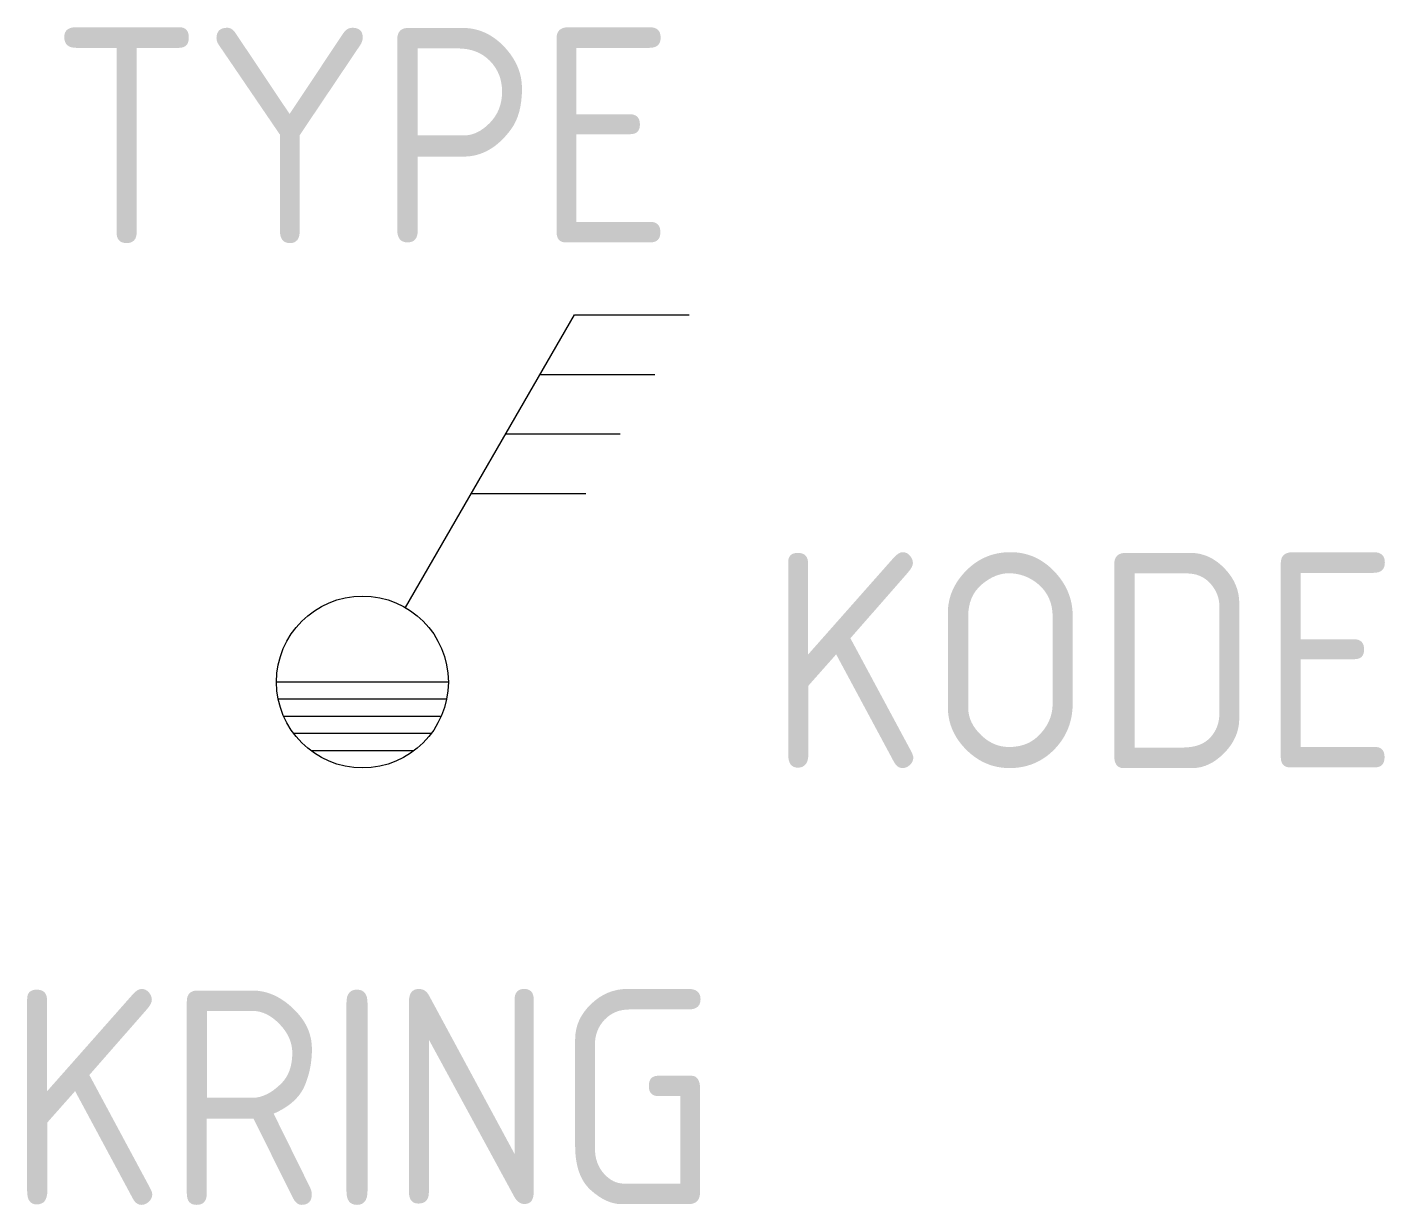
# Model space of a CAD drawing. Extents: x -3.9 to 11.9, y -6.1 to 7.6.
import ezdxf
from ezdxf.enums import TextEntityAlignment as Align

# ---------------------------------------------------------------- set-up
doc = ezdxf.new("R2010")
doc.units = 0
doc.layers.get('0').update_dxf_attribs({"linetype": 'CONTINUOUS'})
doc.styles.get("Standard").update_dxf_attribs({"font": 'iso8.shx'})

msp = doc.modelspace()

# ---------------------------------------------------------------- linework, layer by layer
at = {"linetype": 'Continuous'}
for p, q in [((0.499, 0.865), (2.463, 4.266)), ((2.463, 4.266), (3.794, 4.266)), ((2.063, 3.574), (3.395, 3.574)), ((1.664, 2.882), (2.995, 2.882)), ((1.265, 2.191), (2.596, 2.191))]:
    msp.add_line(p, q, dxfattribs=at)
for p, q in [((0.998, 0), (-0.998, 0)), ((0.978, -0.2), (-0.978, -0.2)), ((0.915, -0.4), (-0.915, -0.4)), ((0.798, -0.6), (-0.798, -0.6)), ((0.597, -0.8), (-0.597, -0.8))]:
    msp.add_line(p, q)
msp.add_circle((0, 0), 0.998, dxfattribs=at)

# ---------------------------------------------------------------- texts
for tag, p in [('TYPE', (0, 5.099)), ('KRING', (0, -6.074))]:
    msp.add_attdef(tag, text='XXX', height=2.5).set_placement(p, align=Align.CENTER)
msp.add_attdef('KODE', (4.705, -1), 'XXX', height=2.5)

doc.saveas('drawing.dxf')
